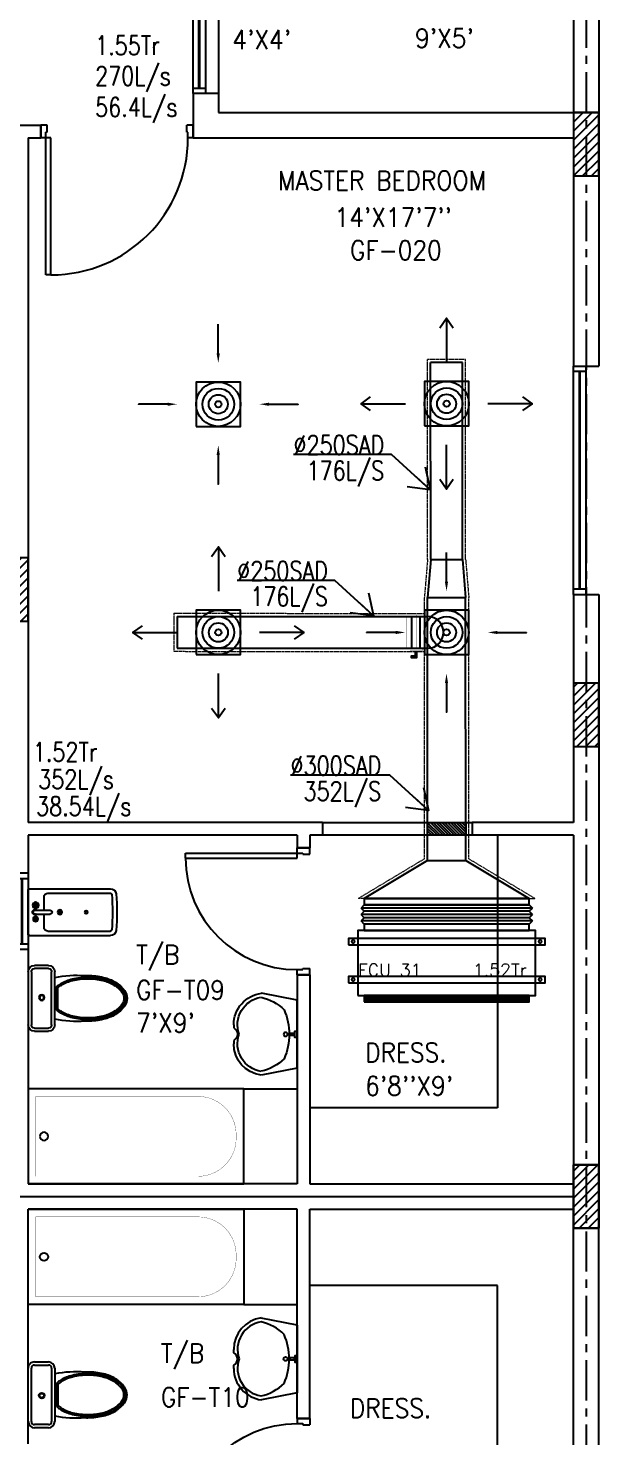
# Model space of a CAD drawing. Header units: millimetres. Extents: x -1288794 to 2153086, y -2701644 to -1428868.
# Drawn here: x 989109 to 993609, y -1493463 to -1482353 of the extents above; entities that cross this region are included whole.
import ezdxf

# ---------------------------------------------------------------- set-up
doc = ezdxf.new("R2010")
doc.units = ezdxf.units.MM
doc.header["$LTSCALE"] = 100
for name, pattern in [('CENTER', [50.8, 31.75, -6.35, 6.35, -6.35]), ('DASHED2', [9.525, 6.35, -3.175]), ('HIDDEN', [9.525, 6.35, -3.175])]:
    doc.linetypes.add(name, pattern=pattern)
for name, color, linetype in [('A-ANNO-TEXT', 8, 'Continuous'), ('A-DOOR', 4, 'Continuous'), ('A-FLOR-OVHD', 4, 'DASHED2'), ('A-FLOR-PFIX', 8, 'Continuous'), ('A-FLOR-SPCL', 8, 'Continuous'), ('A-GLAZ', 5, 'Continuous'), ('A-GRID', 253, 'CENTER'), ('A-WALL-FULL', 8, 'Continuous'), ('AC- VD', 5, 'Continuous'), ('AC-FD', 1, 'Continuous'), ('AC-HLTEXT', 100, 'Continuous'), ('AC-SAD', 3, 'Continuous'), ('AC-SAD TEXT', 3, 'Continuous'), ('FCU-AC', 160, 'Continuous'), ('L1-E014-C22-VAC (08-08-2010)$0$ETA-AC-DAMPER', 4, 'Continuous'), ('RCD RIGHT', 1, 'Continuous'), ('S-COL- HACT.', 9, 'Continuous'), ('S-COL.', 8, 'Continuous'), ('SCD  RIGHT', 3, 'Continuous')]:
    doc.layers.add(name, color=color, linetype=linetype)
doc.layers.add('INSULATION', color=1, linetype='Continuous', lineweight=5)
doc.styles.add('ROMAND', font='romand')
doc.styles.add('ROMANS', font='romans.shx', dxfattribs={"width": 0.8})
doc.styles.add('SIMPLEX', font='simplex.shx', dxfattribs={"width": 0.8})
doc.dimstyles.new('100 of DIM2', dxfattribs={"dimscale": 0, "dimtxt": 200, "dimasz": 150, "dimexe": 75, "dimexo": 200, "dimgap": 75, "dimtad": 1, "dimdec": 0, "dimrnd": 5, "dimzin": 0, "dimdsep": 46, "dimtxsty": 'ROMANS', "dimblk": 'ARCHTICK', "dimcen": 100, "dimclrd": 94, "dimclre": 94, "dimclrt": 2, "dimadec": 0, "dimazin": 0, "dimtfac": 1, "dimtdec": 0, "dimtofl": 0, "dimtmove": 2, "dimatfit": 3, "dimldrblk": 'OPEN90', "dimfxl": 75, "dimtolj": 1, "dimtzin": 0, "dimarcsym": 0})
pattern_1 = [(45, (2089964.023, -1109556.65), (-35.355339, 35.355339), [])]

# ---------------------------------------------------------------- blocks, each defined once
blk = doc.blocks.new('W-180')
for p, q in [((1800, 100), (0, 100)), ((1800, 0), (0, 0)), ((40, 0), (40, 100)), ((1760, 100), (1760, 0))]:
    blk.add_line(p, q)
at = {"linetype": 'Continuous'}
for p, q in [((1760, 53), (40, 53)), ((1760, 47), (40, 47))]:
    blk.add_line(p, q, dxfattribs=at)
blk = doc.blocks.new('D-100-R1')
for p, q in [((-80, 980), (-80, 100)), ((-80, 980), (-40, 980)), ((-40, 980), (-40, 55)), ((-1000, 100), (-1000, 0)), ((-1000, 100), (-960, 100)), ((-960, 100), (-960, 55)), ((-960, 55), (-950, 55)), ((-950, 55), (-950, 0)), ((-80, 100), (0, 100)), ((-50, 55), (-50, 0)), ((-50, 55), (-40, 55)), ((-50, 0), (0, 0)), ((0, 100), (0, 0)), ((-1000, 0), (-950, 0))]:
    blk.add_line(p, q)
at = {"linetype": 'Continuous'}
blk.add_arc((-80, 100), 880, 90, 180, dxfattribs=at)
blk = doc.blocks.new('LAV-4')
for p, q in [((-266, 0), (-322, -283)), ((-266, 0), (268, 0)), ((268, 0), (324, -280)), ((-48, -500), (-75, -500)), ((75, -500), (50, -500))]:
    blk.add_line(p, q)
for points in [[(-25, 0), (-25, -18), (25, -18), (25, 0)], [(-9, -20), (-9, -57), (8, -57), (8, -20)]]:
    blk.add_lwpolyline(points, close=True)
blk.add_circle((0, -91), 15.4)
for centre, radius, start, end in [((74, -366), 375, 135.3333, 167.1432), ((0, -539), 477, 66.1261, 113.874), ((-74, -366), 375, 12.5199, 44.6667), ((-75, -250), 250, 187.6784, 270), ((-75, -250), 220, 188.5814, 289.9523), ((75, -250), 220, 250.0878, 350.8515), ((75, -250), 250, 270, 353.0121), ((1, -527), 55.9, 28.7827, 151.2173), ((50, -499), 0, 238.1883, 0)]:
    blk.add_arc(centre, radius, start, end)
blk = doc.blocks.new('BT-2')
blk.add_lwpolyline([(0, 750), (1700, 750), (1700, 0), (0, 0)], close=True)
at = {"const_width": 2}
blk.add_lwpolyline([(60, 690), (1340, 690, -0.414214), (1640, 390), (1640, 360, -0.414214), (1340, 60), (60, 60)], format="xyb", close=True, dxfattribs=at)
blk.add_circle((125, 375), 31.9)
blk = doc.blocks.new('BIDET-1')
for p, q in [((175, 0), (-175, 0)), ((-185, -10), (-185, -649)), ((-39, -59), (-69, -59)), ((-54, -44), (-54, -74)), ((-15, -54), (-15, -174)), ((15, -54), (15, -174)), ((39, -59), (69, -59)), ((54, -44), (54, -74)), ((185, -10), (185, -649)), ((-150, -155), (-150, -649)), ((-15, -125), (-120, -125)), ((120, -125), (15, -125)), ((150, -155), (150, -649)), ((12, -250), (-12, -250)), ((-9, -259), (9, -241)), ((-9, -241), (9, -259)), ((0, -238), (0, -262))]:
    blk.add_line(p, q)
for centre, radius in [((-54, -59), 25), ((-54, -59), 20), ((-54, -59), 15.2), ((-54, -59), 10.2), ((54, -59), 20), ((54, -59), 15.2), ((54, -59), 10.2), ((0, -250), 17.5), ((0, -250), 12.5), ((0, -457), 12.5), ((0, -457), 10)]:
    blk.add_circle(centre, radius)
for centre, radius, start, end in [((-175, -10), 10, 90, 180), ((175, -10), 10, 0, 90), ((0, -54), 20, 318.5904, 221.4096), ((0, -54), 15, 0, 180), ((-120, -155), 30, 90, 180), ((0, -174), 15, 180, 0), ((120, -155), 30, 0, 90), ((-140, -649), 45, 180, 265.2062), ((-140, -649), 10, 180, 265.2062), ((0, 1020), 1685, 265.2062, 274.7938), ((140, -649), 10, 274.7938, 0), ((140, -649), 45, 274.7938, 0), ((0, 1020), 1720, 265.2062, 274.7938)]:
    blk.add_arc(centre, radius, start, end)
blk = doc.blocks.new('WC-1')
for p, q in [((-210, 0), (210, 0)), ((-260, -160), (-260, -50)), ((-235, -160), (-235, -50)), ((-210, -25), (210, -25)), ((235, -50), (235, -160)), ((260, -50), (260, -160)), ((210, -185), (-210, -185)), ((210, -210), (-210, -210)), ((91, -223), (-91, -223)), ((86, -235), (-86, -235))]:
    blk.add_line(p, q)
for radius in [22.1, 17.1]:
    blk.add_circle((-6, -107), radius)
for centre, radius, start, end in [((-210, -50), 50, 90, 180), ((-210, -50), 25, 90, 180), ((210, -50), 50, 360, 90), ((210, -50), 25, 360, 90), ((-210, -160), 50, 180, 270), ((-210, -160), 25, 180, 270), ((722, -383), 904, 168.9529, 184.0632), ((210, -160), 25, 270, 360), ((210, -160), 50, 270, 360), ((178, -428), 341, 149.8586, 166.4766), ((178, -428), 328, 149.8586, 166.4766), ((69, -365), 214, 138.4152, 149.8586), ((69, -365), 201, 139.9943, 149.8586), ((-69, -365), 201, 30.1414, 40.0057), ((-69, -365), 214, 30.1414, 41.5848), ((-178, -428), 328, 13.5234, 30.1414), ((-178, -428), 341, 13.5234, 30.1414), ((352, -470), 520, 166.4766, 180), ((352, -470), 507, 166.4766, 180), ((-352, -470), 507, 360, 13.5234), ((-352, -470), 520, 360, 13.5234), ((352, -470), 532, 177.5541, 180), ((352, -470), 532, 180, 193.5234), ((352, -470), 520, 180, 193.5234), ((352, -470), 507, 180, 193.5234), ((-352, -470), 507, 346.4766, 360), ((-352, -470), 520, 346.4766, 360), ((-352, -470), 532, 346.4766, 360), ((-352, -470), 532, 360, 2.4459), ((178, -512), 353, 193.5234, 210.1414), ((178, -512), 341, 193.5234, 210.1414), ((178, -512), 328, 193.5234, 210.1414), ((-178, -512), 328, 329.8586, 346.4766), ((-178, -512), 341, 329.8586, 346.4766), ((-178, -512), 353, 329.8586, 346.4766), ((69, -575), 226, 210.1414, 234.4972), ((69, -575), 214, 210.1414, 234.4972), ((69, -575), 201, 210.1414, 234.4972), ((0, -672), 108, 234.4972, 270), ((0, -672), 95.9, 234.4972, 270), ((0, -672), 83.4, 234.4972, 270), ((0, -672), 83.4, 270, 305.5028), ((0, -672), 95.9, 270, 305.5028), ((0, -672), 108, 270, 305.5028), ((-69, -575), 201, 305.5028, 329.8586), ((-69, -575), 214, 305.5028, 329.8586), ((-69, -575), 226, 305.5028, 329.8586)]:
    blk.add_arc(centre, radius, start, end)
at = {"linetype": 'Continuous', "ltscale": 50}
blk.add_arc((-722, -383), 904, 355.9368, 11.0471, dxfattribs=at)
blk = doc.blocks.new('W-60')
for p, q in [((600, 100), (0, 100)), ((600, 0), (0, 0)), ((40, 0), (40, 100)), ((560, 100), (560, 0))]:
    blk.add_line(p, q)
at = {"linetype": 'Continuous'}
for p, q in [((560, 53), (40, 53)), ((560, 47), (40, 47))]:
    blk.add_line(p, q, dxfattribs=at)
blk = doc.blocks.new('W-120')
for p, q in [((1200, 100), (0, 100)), ((1200, 0), (0, 0)), ((40, 0), (40, 100)), ((1160, 100), (1160, 0))]:
    blk.add_line(p, q)
at = {"linetype": 'Continuous'}
for p, q in [((1160, 53), (40, 53)), ((1160, 47), (40, 47))]:
    blk.add_line(p, q, dxfattribs=at)
blk = doc.blocks.new('D-120-R1')
for p, q in [((-80, 1180), (-40, 1180)), ((-80, 1180), (-80, 100)), ((-40, 1180), (-40, 55)), ((-1200, 100), (-1160, 100)), ((-1200, 100), (-1200, 0)), ((-1160, 100), (-1160, 55)), ((-1160, 55), (-1150, 55)), ((-1150, 55), (-1150, 0)), ((-80, 100), (0, 100)), ((-50, 55), (-40, 55)), ((-50, 55), (-50, 0)), ((-50, 0), (0, 0)), ((0, 100), (0, 0)), ((-1200, 0), (-1150, 0))]:
    blk.add_line(p, q)
at = {"linetype": 'Continuous'}
blk.add_arc((-80, 100), 1080, 90, 180, dxfattribs=at)
blk = doc.blocks.new('_ArchTick')
at = {"color": 0, "linetype": 'ByBlock', "const_width": 0.15}
blk.add_lwpolyline([(-0.5, -0.5), (0.5, 0.5)], dxfattribs=at)
blk = doc.blocks.new('cdcdcd')
at = {"layer": 'RCD RIGHT'}
for points in [[(0, 400), (0, 630), (0, 630)], [(-400, 0), (-630, 0), (-630, 0)], [(400, 0), (630, 0), (630, 0)], [(0, -400), (0, -630), (0, -630)]]:
    blk.add_lwpolyline(points, dxfattribs=at)
blk.add_lwpolyline([(-175, -175), (175, -175), (175, 175), (-175, 175)], close=True, dxfattribs=at)
for radius in [175, 125, 75, 25]:
    blk.add_circle((0, 0), radius, dxfattribs=at)
for points in [[(-13, 400), (0, 325), (12, 400)], [(-400, 12), (-325, 0), (-400, -13)], [(400, 12), (325, 0), (400, -13)], [(-13, -400), (0, -325), (12, -400)]]:
    blk.add_solid(points, dxfattribs=at)
blk = doc.blocks.new('fcu 2 tr')
h = blk.add_hatch()
h.set_pattern_fill('NET', color=3)
h.paths.add_polyline_path([(80954, -1588493), (79654, -1588493), (79654, -1588543), (80954, -1588543)])
at = {"layer": 'FCU-AC'}
for p, q in [((79654, -1587780), (79629, -1587805)), ((80954, -1587780), (79654, -1587780)), ((80954, -1587780), (80979, -1587805)), ((80979, -1587805), (79629, -1587805)), ((79654, -1587830), (79629, -1587805)), ((79654, -1587830), (79629, -1587855)), ((80979, -1587855), (79629, -1587855)), ((79654, -1587880), (79629, -1587855)), ((79654, -1587880), (79629, -1587905)), ((80954, -1587830), (79654, -1587830)), ((80954, -1587830), (79654, -1587830)), ((80954, -1587880), (79654, -1587880)), ((80954, -1587880), (79654, -1587880)), ((80954, -1587830), (80979, -1587805)), ((80954, -1587830), (80979, -1587855)), ((80954, -1587880), (80979, -1587855)), ((80954, -1587880), (80979, -1587905)), ((80979, -1587905), (79629, -1587905)), ((79654, -1587930), (79629, -1587905)), ((80954, -1587930), (80979, -1587905))]:
    blk.add_line(p, q, dxfattribs=at)
at = {"layer": 'FCU-AC', "color": 1}
for p, q in [((80954, -1587730), (79654, -1587730)), ((79654, -1587730), (79654, -1587780)), ((79654, -1587780), (80954, -1587780)), ((80954, -1587780), (80954, -1587730)), ((80954, -1587930), (79654, -1587930)), ((79654, -1587930), (79654, -1587980)), ((79654, -1587980), (80954, -1587980)), ((80954, -1587980), (80954, -1587930))]:
    blk.add_line(p, q, dxfattribs=at)
at = {"layer": 'FCU-AC'}
blk.add_lwpolyline([(79604, -1588493), (81004, -1588493), (81004, -1587980), (79604, -1587980)], close=True, dxfattribs=at)
at = {"layer": 'FCU-AC', "color": 6}
for points in [[(79529, -1588093), (81079, -1588093), (81079, -1588043), (79529, -1588043)], [(79529, -1588393), (81079, -1588393), (81079, -1588343), (79529, -1588343)]]:
    blk.add_lwpolyline(points, close=True, dxfattribs=at)
at = {"layer": 'FCU-AC', "color": 3}
blk.add_lwpolyline([(79654, -1588543), (80954, -1588543), (80954, -1588493), (79654, -1588493)], close=True, dxfattribs=at)
at = {"layer": 'FCU-AC', "color": 6}
for centre in [(79566, -1588068), (81041, -1588068), (79566, -1588368), (81041, -1588368)]:
    blk.add_circle(centre, 12.5, dxfattribs=at)
blk = doc.blocks.new('*U358')
at = {"layer": 'L1-E014-C22-VAC (08-08-2010)$0$ETA-AC-DAMPER', "color": 5}
for p, q in [((-33, 0), (-33, 250)), ((33, 0), (33, 250))]:
    blk.add_line(p, q, dxfattribs=at)
for points, const_width in [([(-91, 250), (91, 250)], 1.82), ([(0, 0), (0, 264)], 1.5), ([(-91, 0), (91, 0)], 1.82), ([(-48, 0), (-48, -20), (48, -20), (48, 0)], 1.5)]:
    blk.add_lwpolyline(points, dxfattribs=dict(at, const_width=const_width))
at = {"layer": 'L1-E014-C22-VAC (08-08-2010)$0$ETA-AC-DAMPER', "color": 5, "const_width": 1.82}
blk.add_lwpolyline([(75, 250), (75, 0), (-75, 0), (-75, 250)], close=True, dxfattribs=at)
at = {"layer": 'L1-E014-C22-VAC (08-08-2010)$0$ETA-AC-DAMPER', "color": 5}
blk.add_lwpolyline([(6, -20), (6, -62), (40, -62), (40, -72), (-6, -72), (-6, -20)], dxfattribs=at)
blk = doc.blocks.new('abcd')
at = {"layer": 'SCD  RIGHT'}
blk.add_lwpolyline([(558555, -1481705), (558905, -1481705), (558905, -1481355), (558555, -1481355)], close=True, dxfattribs=at)
for radius in [175, 125, 75, 25]:
    blk.add_circle((558730, -1481530), radius, dxfattribs=at)
for points in [[(558730, -1480856), (558730, -1481205)], [(558056, -1481530), (558405, -1481530)], [(559404, -1481530), (559055, -1481530)], [(558730, -1482204), (558730, -1481855)]]:
    blk.add_leader(points, dimstyle='100 of DIM2', override={"dimscale": 1, "dimasz": 75, "dimtad": 0, "dimclrd": 3, "dimfxl": 0.2}, dxfattribs=at)

msp = doc.modelspace()

# ---------------------------------------------------------------- hatches: boundary and pattern name
at = {"layer": 'AC-FD', "linetype": 'ByBlock'}
h = msp.add_hatch(dxfattribs=at)
h.set_pattern_fill('ANSI31', color=256, scale=5, angle=90, style=0)
h.set_pattern_definition([(135, (-599213.824, -1550658.635), (-11.22532015, -11.22532015), [])])
h.paths.add_polyline_path([(992559.1, -1488718.7), (992559.1, -1488618.7), (992259.1, -1488618.6), (992259.1, -1488718.6)])
at = {"layer": 'S-COL- HACT.', "linetype": 'Continuous', "ltscale": 3}
h = msp.add_hatch(dxfattribs=at)
h.set_pattern_fill('ANSI31', color=256, scale=400, style=0)
h.set_pattern_definition(pattern_1)
h.paths.add_polyline_path([(993408.8, -1483018.6), (993408.8, -1483518.6), (993608.8, -1483518.6), (993608.8, -1483018.6)])
h = msp.add_hatch(dxfattribs=at)
h.set_pattern_fill('ANSI31', color=256, scale=400, style=0)
h.set_pattern_definition(pattern_1)
h.paths.add_polyline_path([(988908.8, -1486529.4), (988908.8, -1487029.4), (989108.8, -1487029.4), (989108.8, -1486529.4)])
h = msp.add_hatch(dxfattribs=at)
h.set_pattern_fill('ANSI31', color=256, scale=400, style=0)
h.set_pattern_definition(pattern_1)
h.paths.add_polyline_path([(993408.8, -1487518.6), (993408.8, -1488018.6), (993608.8, -1488018.6), (993608.8, -1487518.6)])
h = msp.add_hatch(dxfattribs=at)
h.set_pattern_fill('ANSI31', color=256, scale=400, style=0)
h.set_pattern_definition(pattern_1)
h.paths.add_polyline_path([(993408.8, -1491818.6), (993408.8, -1491318.6), (993608.8, -1491318.6), (993608.8, -1491818.6)])

# ---------------------------------------------------------------- linework, layer by layer
at = {"layer": 'A-FLOR-OVHD', "linetype": 'Continuous', "ltscale": 3}
for p, q in [((991429.7, -1488618.6), (992608.8, -1488618.6)), ((992608.8, -1488718.6), (991429.7, -1488718.6))]:
    msp.add_line(p, q, dxfattribs=at)
at = {"layer": 'A-FLOR-PFIX', "ltscale": 3}
for p, q in [((990808.8, -1490718.6), (991229.7, -1490718.6)), ((990808.8, -1492418.6), (991229.7, -1492418.6))]:
    msp.add_line(p, q, dxfattribs=at)
at = {"layer": 'A-FLOR-SPCL', "ltscale": 3}
for p, q in [((993408.8, -1481518.6), (993408.8, -1483018.6)), ((993608.8, -1481518.6), (993608.8, -1483018.6)), ((992808.8, -1488718.6), (992808.8, -1490868.6)), ((992808.8, -1490868.6), (991329.7, -1490868.6)), ((992808.8, -1492268.6), (991329.7, -1492268.6)), ((992808.8, -1494418.6), (992808.8, -1492268.6))]:
    msp.add_line(p, q, dxfattribs=at)
at = {"layer": 'A-GLAZ', "ltscale": 3}
msp.add_line((990608.8, -1481668.6), (990608.8, -1482868.6), dxfattribs=at)
at = {"layer": 'A-GRID', "ltscale": 0.1}
msp.add_line((993508.8, -1466442.6), (993508.8, -1514577), dxfattribs=at)
at = {"layer": 'A-WALL-FULL', "ltscale": 3}
for p, q in [((990408.8, -1482868.6), (990408.8, -1483218.6)), ((990608.8, -1482868.6), (990408.8, -1482868.6)), ((990608.8, -1482868.6), (990608.8, -1483018.6)), ((990608.8, -1483018.6), (993608.8, -1483018.6)), ((993608.8, -1483018.6), (993608.8, -1485018.6)), ((989008.8, -1483118.6), (989208.8, -1483118.6)), ((989208.8, -1483118.6), (989208.8, -1483218.6)), ((989108.8, -1483218.6), (989108.8, -1488618.6)), ((989108.8, -1483218.6), (989208.8, -1483218.6)), ((989208.8, -1483218.6), (989208.8, -1483218.6)), ((990408.8, -1483218.6), (993408.8, -1483218.6)), ((993408.8, -1483218.6), (993408.8, -1485018.6)), ((993408.8, -1485018.6), (993608.8, -1485018.6)), ((993408.8, -1486818.6), (993408.8, -1488618.6)), ((993408.8, -1486818.6), (993608.8, -1486818.6)), ((993608.8, -1486818.6), (993608.8, -1490277)), ((991429.7, -1488618.6), (989108.8, -1488618.6)), ((991429.7, -1488618.6), (991429.7, -1488718.6)), ((992608.8, -1488618.6), (992608.8, -1488718.6)), ((993408.8, -1488618.6), (992608.8, -1488618.6)), ((991229.7, -1488718.6), (989108.8, -1488718.6)), ((989108.8, -1488718.6), (989108.8, -1489018.6)), ((991229.7, -1488718.6), (991229.7, -1488818.6)), ((991429.7, -1488718.6), (991329.7, -1488718.6)), ((991329.7, -1488718.6), (991329.7, -1488818.6)), ((993408.8, -1488718.6), (992608.8, -1488718.6)), ((993408.8, -1488718.6), (993408.8, -1490277)), ((991329.7, -1488818.6), (991229.7, -1488818.6)), ((989108.8, -1489018.6), (988908.8, -1489018.6)), ((989108.8, -1489618.6), (988908.8, -1489618.6)), ((989108.8, -1489618.6), (989108.8, -1491468.6)), ((991229.7, -1489818.6), (991229.7, -1491468.6)), ((991329.7, -1489818.6), (991229.7, -1489818.6)), ((991329.7, -1489818.6), (991329.7, -1491468.6)), ((993408.8, -1490277), (993408.8, -1491468.6)), ((993608.8, -1490277), (993608.8, -1491568.6)), ((993408.8, -1490577), (993408.8, -1491468.6)), ((966992.7, -1491568.6), (993408.8, -1491568.6)), ((991229.7, -1491468.6), (989108.8, -1491468.6)), ((991329.7, -1491468.6), (993408.8, -1491468.6)), ((993608.8, -1493460.2), (993608.8, -1491568.6)), ((991229.7, -1491668.6), (989108.8, -1491668.6)), ((989108.8, -1493518.6), (989108.8, -1491668.6)), ((991229.7, -1493318.6), (991229.7, -1491668.6)), ((991329.7, -1491668.6), (993408.8, -1491668.6)), ((991329.7, -1493318.6), (991329.7, -1491668.6)), ((993408.8, -1493460.2), (993408.8, -1491668.6)), ((991329.7, -1493318.6), (991229.7, -1493318.6)), ((993408.8, -1494418.6), (993408.8, -1493460.2)), ((993608.8, -1496318.6), (993608.8, -1493460.2))]:
    msp.add_line(p, q, dxfattribs=at)
at = {"layer": 'AC-FD', "linetype": 'ByBlock'}
msp.add_lwpolyline([(992259.1, -1488718.6), (992259.1, -1488618.6), (992559.1, -1488618.7), (992559.1, -1488718.7)], close=True, dxfattribs=at)
at = {"layer": 'AC-SAD'}
for p, q in [((992532.7, -1484990.3), (992282.7, -1484990.4)), ((992283.3, -1486543.6), (992282.7, -1484990.4)), ((992533.3, -1486543.5), (992532.7, -1484990.3)), ((992283.3, -1486543.6), (992258.4, -1486843.6)), ((992283.3, -1486543.6), (992533.3, -1486543.5)), ((992533.3, -1486543.5), (992558.4, -1486843.5)), ((992258.4, -1486843.6), (992558.4, -1486843.5)), ((992259.1, -1488918.6), (992258.4, -1486843.6)), ((992559.1, -1488918.6), (992558.4, -1486843.5)), ((990283.1, -1486992.9), (990283, -1487242.9)), ((990283.1, -1486992.9), (992258.6, -1486993.6)), ((990283, -1487242.9), (992258.5, -1487243.6)), ((992259.1, -1488918.6), (991759.2, -1489218.6)), ((992259.1, -1488918.6), (992559.1, -1488918.6)), ((992559.1, -1488918.6), (993059.2, -1489218.6)), ((991759.2, -1489218.6), (993059.2, -1489218.6))]:
    msp.add_line(p, q, dxfattribs=at)
msp.add_arc((992258.6, -1487118.6), 125, 269.97918, 89.97918, dxfattribs=at)
at = {"layer": 'INSULATION', "linetype": 'HIDDEN', "ltscale": 0.01}
for p, q in [((992557.7, -1484965.3), (992257.7, -1484965.4)), ((992258.3, -1486542.5), (992257.7, -1484965.4)), ((992558.3, -1486542.4), (992557.7, -1484965.3)), ((992258.3, -1486542.5), (992233.5, -1486841.5)), ((992558.3, -1486542.4), (992583.4, -1486842.4)), ((992233.4, -1486968.6), (992233.4, -1486843.6)), ((992584.1, -1488904.5), (992583.4, -1486842.4)), ((990258.1, -1486967.9), (990258, -1487267.9)), ((990258.1, -1486967.9), (992233.4, -1486968.6)), ((990258, -1487267.9), (992233.5, -1487268.6)), ((992234.1, -1488904.5), (992233.5, -1487268.6)), ((992234.1, -1488904.5), (991710.6, -1489218.6)), ((992584.1, -1488904.5), (993107.8, -1489218.6)), ((991759.2, -1489218.6), (991710.6, -1489218.6)), ((993059.2, -1489218.6), (993107.8, -1489218.6))]:
    msp.add_line(p, q, dxfattribs=at)
at = {"layer": 'S-COL.', "linetype": 'Continuous', "ltscale": 3}
for points in [[(993408.8, -1483018.6), (993408.8, -1483518.6), (993608.8, -1483518.6), (993608.8, -1483018.6)], [(993408.8, -1483018.6), (993408.8, -1483518.6), (993608.8, -1483518.6), (993608.8, -1483018.6)], [(993408.8, -1483018.6), (993408.8, -1483518.6), (993608.8, -1483518.6), (993608.8, -1483018.6)], [(988908.8, -1486529.4), (988908.8, -1487029.4), (989108.8, -1487029.4), (989108.8, -1486529.4)], [(988908.8, -1486529.4), (988908.8, -1487029.4), (989108.8, -1487029.4), (989108.8, -1486529.4)], [(988908.8, -1486529.4), (988908.8, -1487029.4), (989108.8, -1487029.4), (989108.8, -1486529.4)], [(993408.8, -1487518.6), (993408.8, -1488018.6), (993608.8, -1488018.6), (993608.8, -1487518.6)], [(993408.8, -1487518.6), (993408.8, -1488018.6), (993608.8, -1488018.6), (993608.8, -1487518.6)], [(993408.8, -1487518.6), (993408.8, -1488018.6), (993608.8, -1488018.6), (993608.8, -1487518.6)], [(993408.8, -1491318.6), (993408.8, -1491818.6), (993608.8, -1491818.6), (993608.8, -1491318.6)], [(993408.8, -1491818.6), (993408.8, -1491318.6), (993608.8, -1491318.6), (993608.8, -1491818.6)], [(993408.8, -1491318.6), (993408.8, -1491818.6), (993608.8, -1491818.6), (993608.8, -1491318.6)], [(993408.8, -1491818.6), (993408.8, -1491318.6), (993608.8, -1491318.6), (993608.8, -1491818.6)], [(993408.8, -1491318.6), (993408.8, -1491818.6), (993608.8, -1491818.6), (993608.8, -1491318.6)], [(993408.8, -1491818.6), (993408.8, -1491318.6), (993608.8, -1491318.6), (993608.8, -1491818.6)]]:
    msp.add_lwpolyline(points, close=True, dxfattribs=at)

# ---------------------------------------------------------------- block references
at = {"layer": 'A-DOOR', "ltscale": 3}
for name, p, rotation in [('D-120-R1', (989208.8, -1483118.6), 180), ('D-100-R1', (991329.7, -1488818.6), 90)]:
    msp.add_blockref(name, p, dxfattribs=dict(at, rotation=rotation))
at = {"layer": 'A-DOOR', "ltscale": 3, "xscale": -1, "rotation": 90}
msp.add_blockref('D-100-R1', (991329.7, -1494318.6), dxfattribs=at)
at = {"layer": 'A-FLOR-PFIX', "ltscale": 3, "xscale": -1}
for name, p, rotation in [('BIDET-1', (989108.8, -1489325), 90), ('WC-1', (989108.8, -1490004.9), 90), ('LAV-4', (991229.7, -1490288.5), 270), ('BT-2', (989108.8, -1490718.6), 180)]:
    msp.add_blockref(name, p, dxfattribs=dict(at, rotation=rotation))
at = {"layer": 'A-FLOR-PFIX', "ltscale": 3}
msp.add_blockref('BT-2', (989108.8, -1492418.6), dxfattribs=at)
for name, p, rotation in [('LAV-4', (991229.7, -1492848.8), 270), ('WC-1', (989108.8, -1493132.4), 90)]:
    msp.add_blockref(name, p, dxfattribs=dict(at, rotation=rotation))
at = {"layer": 'A-GLAZ', "ltscale": 3}
for name, p, rotation in [('W-120', (990408.8, -1481668.6), 270), ('W-180', (993408.8, -1485018.6), 270), ('W-60', (989108.8, -1489618.6), 90)]:
    msp.add_blockref(name, p, dxfattribs=dict(at, rotation=rotation))
at = {"layer": 'AC- VD', "xscale": -1}
msp.add_blockref('*U358', (992167.8, -1487243.6), dxfattribs=at)
at = {"layer": 'FCU-AC'}
msp.add_blockref('fcu 2 tr', (912105.6, 98511.4), dxfattribs=at)
at = {"layer": 'RCD RIGHT'}
for p in [(990608, -1485318.7), (992408, -1487118.7)]:
    msp.add_blockref('cdcdcd', p, dxfattribs=at)
at = {"layer": 'SCD  RIGHT'}
for p in [(433678.5, -3784.9), (431878.5, -5588.6)]:
    msp.add_blockref('abcd', p, dxfattribs=at)

# ---------------------------------------------------------------- texts
at = {"layer": 'A-ANNO-TEXT', "style": 'ROMANS', "width": 0.9}
for s, p in [("4'X4'", (990719.3, -1482518.2)), ("9'X5'", (992159.6, -1482507.2)), ('MASTER BEDROOM', (991077.3, -1483629.6)), ("14'X17'7''", (991524.4, -1483920.1)), ('GF-020', (991647.1, -1484179.4)), ('T/B', (989959.9, -1489735.3)), ('GF-T09', (989959.9, -1490014.2)), ("7'X9'", (989959.9, -1490273)), ('DRESS.', (991765.5, -1490507.4)), ("6'8''X9'", (991765.5, -1490770.3)), ('T/B', (990155.4, -1492878.6)), ('GF-T10', (990155.4, -1493225.6)), ('DRESS.', (991644.9, -1493313))]:
    msp.add_text(s, height=150, dxfattribs=at).set_placement(p)
at = {"layer": 'AC-HLTEXT', "style": 'ROMAND'}
for s, p in [('FCU 31', (991709.2, -1489831.6)), ('1.52Tr', (992616.2, -1489831.6))]:
    msp.add_text(s, height=100, dxfattribs=at).set_placement(p)
at = {"layer": 'AC-SAD TEXT', "style": 'SIMPLEX', "width": 0.8}
for s, p in [('1.55Tr', (989636.9, -1482564)), ('1.55Tr', (989636.9, -1482564)), ('1.55Tr', (989636.9, -1482564)), ('270L/s', (989636.9, -1482804.4)), ('270L/s', (989636.9, -1482804.4)), ('270L/s', (989636.9, -1482804.4)), ('56.4L/s', (989636.9, -1483050.7)), ('%%C250SAD', (991201.2, -1485715)), ('176L/S', (991303.7, -1485917.1)), ('%%C250SAD', (990757.5, -1486708.1)), ('176L/S', (990860, -1486910.2)), ('1.52Tr', (989145.4, -1488136)), ('%%C300SAD', (991177.9, -1488243.9)), ('352L/s', (989187.9, -1488352.9)), ('352L/S', (991280.3, -1488446)), ('38.54L/s', (989171.1, -1488564.3))]:
    msp.add_text(s, height=150, dxfattribs=at).set_placement(p)

# ---------------------------------------------------------------- leaders
at = {"layer": 'AC-SAD TEXT'}
for points in [[(992279.6, -1485993.5), (991974.4, -1485715), (991201.2, -1485715)], [(991831.3, -1486986.7), (991526.1, -1486708.1), (990757.5, -1486708.1)], [(992266, -1488522.4), (991960.8, -1488243.9), (991177.9, -1488243.9)]]:
    msp.add_leader(points, dimstyle='100 of DIM2', override={"dimscale": 1, "dimtad": 0, "dimfxl": 0.2}, dxfattribs=at)

doc.saveas('drawing.dxf')
